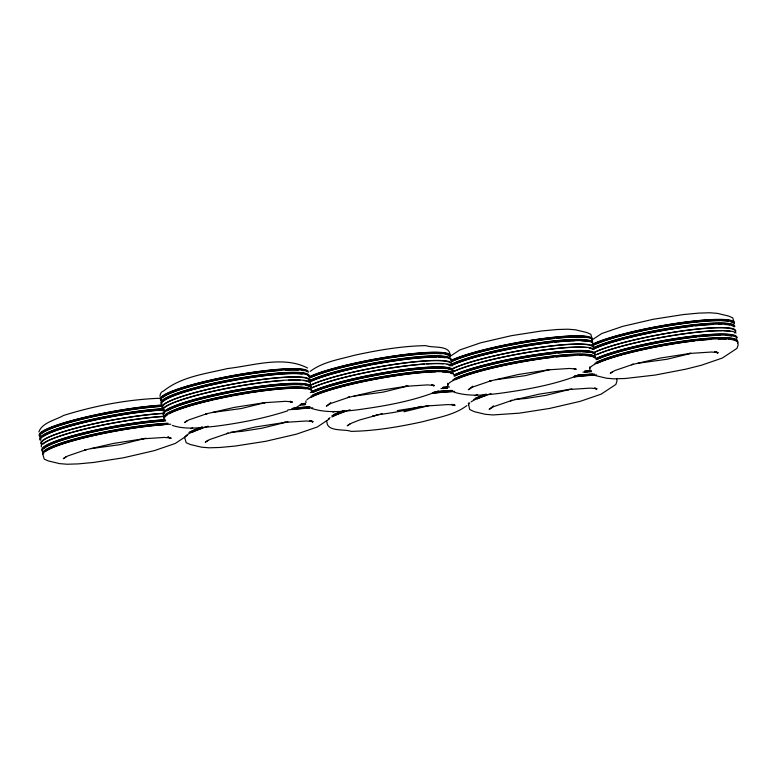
<?xml version="1.0" encoding="UTF-8"?>
<svg xmlns="http://www.w3.org/2000/svg" width="777" height="777" viewBox="0 0 777 777"><rect width="100%" height="100%" fill="white"/><g stroke="black" fill="none" stroke-linecap="round" stroke-linejoin="round"><path stroke-width="1.17" d="M38.889 431.876C42.211 422.465 55.866 420.007 63.529 415.462C94.969 405.633 127.729 399.427 160.664 398.222M330.74 402.612L326.389 406.167L330.788 403.467L349.436 397.066L347.62 397.552L376.495 390.918L406.74 386.198L405.244 386.344L427.457 384.897L434.207 385.45L432.08 384.887M472.698 386.179L468.346 389.733L472.746 387.033L491.394 380.643L489.578 381.128L518.444 374.485L548.698 369.765L547.193 369.91L569.405 368.463L576.155 369.017M493.502 405.837L489.16 409.392L493.56 406.692L512.198 400.301L510.392 400.786L539.257 394.143L569.512 389.423L568.006 389.578L590.219 388.121L596.969 388.675L594.842 388.121M66.074 456.701L63.296 458.692L67.696 455.992L86.344 449.592L84.528 450.077L113.393 443.444L143.648 438.723L142.152 438.869L164.355 437.422L171.105 437.975M187.218 420.61L184.44 422.601L188.84 419.901L207.478 413.5L205.672 413.986L234.537 407.352L264.792 402.632L263.286 402.777L285.499 401.32L292.249 401.884L290.122 401.32M208.032 440.268L205.254 442.259L209.654 439.559L228.292 433.168L226.476 433.653L255.351 427.01L285.606 422.29L284.1 422.435L306.313 420.988L313.063 421.542L309.868 420.707L312.859 422.008L309.761 420.6M310.13 371.406C322.863 361.82 339.248 359.479 354.244 355.312C377.826 350.174 401.787 346.018 425.971 345.629C431.925 348.203 449.621 344.852 450.068 354.798M349.98 423.844L347.202 425.825L351.602 423.125L359.46 420.027L382.177 413.762M466.87 405.594C454.137 415.18 437.752 417.521 422.756 421.688C399.174 426.826 375.213 430.982 351.029 431.371C345.075 428.797 327.379 432.148 326.932 422.202A75.252 9.955 -10.4 0 1 326.932 420.435M612.15 371.979L610.304 373.3L614.704 370.6L633.342 364.209L631.526 364.695L660.401 358.051L690.646 353.331L689.15 353.486L711.363 352.03L718.113 352.583L714.918 351.748L717.909 353.049L714.811 351.641M187.519 435.314L175.262 443.463L154.4 450.611L123.718 457.74L93.473 462.461L78.166 463.898L67.123 464.238L59.567 463.616L48.397 460.955L44.24 459.139L43.026 455.069A75.252 9.955 -10.4 0 1 86.568 437.101A75.252 9.955 -10.4 0 1 170.775 424.242M329.467 418.881L317.21 427.029L296.358 434.188L265.676 441.307L235.421 446.027L220.124 447.465L209.071 447.805L201.525 447.183L190.355 444.522L186.198 442.715L184.975 438.636A75.252 9.955 -10.4 0 1 208.168 426.185M450.262 356.235L459.79 349.971L480.642 342.812L511.324 335.693L541.579 330.973L556.876 329.535L567.929 329.195L575.475 329.817L586.645 332.478L590.802 334.285L592.025 338.364M592.22 339.802L601.738 333.537L622.6 326.389L653.282 319.26L683.527 314.539L698.834 313.102L709.877 312.762L717.433 313.384L728.603 316.045L732.76 317.861L733.974 321.931M296.406 407.371L301.33 404.351M438.354 390.938C412.266 401.379 384.285 406.148 356.565 409.935C341.627 411.713 326.272 413.102 311.723 408.488M580.312 374.504C554.224 384.945 526.243 389.714 498.513 393.502C483.585 395.279 468.22 396.668 453.681 392.055M145.998 438.189L120.066 444.638L90.987 448.64M266.045 402.428L241.21 408.547L212.121 412.538M287.607 410.839C263.898 418.531 239.306 423.222 214.607 426.369C200.592 427.651 186.004 429.943 172.329 425.417M287.956 421.756L262.024 428.205L241.705 431.39L230.594 432.274M408.003 385.994L383.158 392.113L354.079 396.115M428.807 405.652L403.972 411.771M549.951 369.561L525.116 375.68L496.027 379.681M571.862 388.888L545.93 395.347L525.611 398.523L514.5 399.407M690.811 353.467L667.064 359.246L637.985 363.248M397.3 410.577L427.554 405.856L426.058 406.012L448.261 404.555L455.011 405.108L452.884 404.545M372.552 415.841L374.893 415.773M595.629 375.631L606.565 378.224L614.121 378.846L625.174 378.506L655.244 375.048L685.848 369.162L701.408 365.229L722.26 358.071L737.004 348.358L738.15 344.852L737.538 341.326M170.046 437.694L167.919 437.14L170.911 438.442L167.803 437.033M573.96 368.609L575.951 369.483L573.892 368.541M594.774 388.277L596.765 389.141L594.696 388.209M432.012 385.042L434.003 385.916L431.934 384.974M451.825 404.273L454.817 405.575L452.748 404.642M290.054 401.476L292.045 402.35L289.986 401.408M307.527 367.997C283.265 355.448 253.147 365.734 227.418 368.56C205.672 373.834 181.653 376.495 163.626 390.977C161.13 391.657 160.043 393.939 160.013 396.348M616.588 378.496L617.006 380.944L615.86 384.45L601.116 394.162L580.264 401.32L549.582 408.44L519.327 413.16L492.977 414.947L485.431 414.316L474.261 411.655L469.697 409.518L468.881 405.769A75.252 9.955 -10.4 0 1 469.726 402.972M421.357 406.332A41.589 5.497 -10.4 0 1 375.961 414.869M41.88 443.686A74.32 9.829 -10.4 0 1 82.517 426.524A74.32 9.829 -10.4 0 1 164.326 413.403M43.269 443.949A74.32 9.829 -10.4 0 1 49.009 440.423M49.835 440.044A74.32 9.829 -10.4 0 1 164.879 416.423M40.967 443.861A75.252 9.955 -10.4 0 1 80.546 426.874A75.252 9.955 -10.4 0 1 162.325 413.364M40.336 440.413A75.252 9.955 -10.4 0 1 81.478 423.038A75.252 9.955 -10.4 0 1 164.316 409.751M45.396 451.592A74.32 9.829 -10.4 0 1 147.688 426.272M148.912 426.126A74.32 9.829 -10.4 0 1 163.792 424.766M42.346 451.398A75.252 9.955 -10.4 0 1 81.935 434.411A75.252 9.955 -10.4 0 1 163.704 420.901M42.822 453.991A75.252 9.955 -10.4 0 1 84.761 436.412A75.252 9.955 -10.4 0 1 168.094 423.271M41.055 439.16A74.32 9.829 -10.4 0 1 81.682 421.998A74.32 9.829 -10.4 0 1 163.5 408.887M42.706 436.946A74.32 9.829 -10.4 0 1 56.886 430.322M58.081 429.904A74.32 9.829 -10.4 0 1 72.164 425.611M73.203 425.32A74.32 9.829 -10.4 0 1 163.694 409.955M40.132 439.335A75.252 9.955 -10.4 0 1 81.284 421.96A75.252 9.955 -10.4 0 1 164.122 408.673M39.666 436.752A75.252 9.955 -10.4 0 1 79.244 419.765A75.252 9.955 -10.4 0 1 161.014 406.245M39.462 435.674A75.252 9.955 -10.4 0 1 79.04 418.686A75.252 9.955 -10.4 0 1 160.82 405.167M42.152 450.32A75.252 9.955 -10.4 0 1 81.731 433.333A75.252 9.955 -10.4 0 1 163.51 419.823M42.793 449.329A74.32 9.829 -10.4 0 1 86.587 432.284A74.32 9.829 -10.4 0 1 165.511 419.871M44.104 448.465A74.32 9.829 -10.4 0 1 58.897 441.317M60.101 440.899A74.32 9.829 -10.4 0 1 89.928 432.624M91.113 432.342A74.32 9.829 -10.4 0 1 165.715 420.949M41.521 446.872A75.252 9.955 -10.4 0 1 81.099 429.885A75.252 9.955 -10.4 0 1 162.879 416.375M41.414 433.819A74.32 9.829 -10.4 0 1 160.421 406.449M40.375 435.489A74.32 9.829 -10.4 0 1 81.012 418.337A74.32 9.829 -10.4 0 1 162.82 405.215M43.735 453.817A74.32 9.829 -10.4 0 1 85.159 436.46A74.32 9.829 -10.4 0 1 167.453 423.475M163.024 407.595A74.32 9.829 -10.4 0 1 235.887 383.605A74.32 9.829 -10.4 0 1 308.702 381.342M165.035 407.313A74.32 9.829 -10.4 0 1 267.327 381.983M268.551 381.847A74.32 9.829 -10.4 0 1 283.43 380.487M288.529 380.215A74.32 9.829 -10.4 0 1 300.136 380.225M303.36 380.526A74.32 9.829 -10.4 0 1 307.809 381.585M162.111 407.77A75.252 9.955 -10.4 0 1 239.102 382.906A75.252 9.955 -10.4 0 1 308.77 382.216M161.48 404.322A75.252 9.955 -10.4 0 1 228.788 381.225A75.252 9.955 -10.4 0 1 308.984 375.971M163.296 414.228A75.252 9.955 -10.4 0 1 237.072 389.937A75.252 9.955 -10.4 0 1 310.8 387.655M164.161 418.978A75.252 9.955 -10.4 0 1 237.937 394.677A75.252 9.955 -10.4 0 1 311.674 392.395M165.919 416.045A74.32 9.829 -10.4 0 1 167.298 414.947M169.221 413.762A74.32 9.829 -10.4 0 1 171.659 412.519M172.484 412.14A74.32 9.829 -10.4 0 1 212.927 399.922M214.044 399.66A74.32 9.829 -10.4 0 1 231.556 395.998M232.741 395.765A74.32 9.829 -10.4 0 1 249.466 392.861M250.631 392.676A74.32 9.829 -10.4 0 1 297.824 388.277M299.155 388.306A74.32 9.829 -10.4 0 1 305.788 388.85M163.491 415.306A75.252 9.955 -10.4 0 1 230.808 392.22A75.252 9.955 -10.4 0 1 311.004 386.965M163.966 417.9A75.252 9.955 -10.4 0 1 231.284 394.803A75.252 9.955 -10.4 0 1 311.48 389.549M162.189 403.069A74.32 9.829 -10.4 0 1 228.671 380.264A74.32 9.829 -10.4 0 1 307.877 375.068M163.228 401.388A74.32 9.829 -10.4 0 1 192.113 389.85M193.298 389.52A74.32 9.829 -10.4 0 1 302.166 374.067M161.276 403.244A75.252 9.955 -10.4 0 1 235.052 378.953A75.252 9.955 -10.4 0 1 308.79 376.66M160.8 400.65A75.252 9.955 -10.4 0 1 228.117 377.564A75.252 9.955 -10.4 0 1 308.314 372.309M160.606 399.582A75.252 9.955 -10.4 0 1 227.923 376.486A75.252 9.955 -10.4 0 1 308.119 371.231M163.937 413.238A74.32 9.829 -10.4 0 1 233.867 390.656A74.32 9.829 -10.4 0 1 309.887 386.062M167.521 410.703A74.32 9.829 -10.4 0 1 267.084 386.635M268.162 386.509A74.32 9.829 -10.4 0 1 283.207 385.081M284.256 385.013A74.32 9.829 -10.4 0 1 302.107 384.838M305.963 385.343A74.32 9.829 -10.4 0 1 309.518 386.596M162.665 410.78A75.252 9.955 -10.4 0 1 236.441 386.49A75.252 9.955 -10.4 0 1 310.169 384.207M162.558 397.727A74.32 9.829 -10.4 0 1 167.016 394.823M168.298 394.201A74.32 9.829 -10.4 0 1 265.472 371.862M266.696 371.717A74.32 9.829 -10.4 0 1 281.565 370.357M285.431 370.143A74.32 9.829 -10.4 0 1 298.281 370.095M301.495 370.396A74.32 9.829 -10.4 0 1 303.273 370.687M161.519 399.397A74.32 9.829 -10.4 0 1 228.001 376.602A74.32 9.829 -10.4 0 1 307.206 371.406M164.879 417.715A74.32 9.829 -10.4 0 1 231.361 394.92A74.32 9.829 -10.4 0 1 310.567 389.724M287.84 409.916A75.252 9.955 -10.4 0 1 312.723 407.808M192.473 432.177A74.32 9.829 -10.4 0 1 202.729 428.127M292.084 409.557A74.32 9.829 -10.4 0 1 304.691 408.411M307.051 408.255A74.32 9.829 -10.4 0 1 309.605 408.119M190.967 428.613A75.252 9.955 -10.4 0 1 192.686 427.826M300.165 404.885A75.252 9.955 -10.4 0 1 305.662 404.467M188.976 432.459A75.252 9.955 -10.4 0 1 201.826 427.097M293.531 408.158A75.252 9.955 -10.4 0 1 310.042 406.837M301.107 403.719A75.252 9.955 -10.4 0 1 305.458 403.389M301.67 403.826A74.32 9.829 -10.4 0 1 304.875 403.593M189.831 432.342A74.32 9.829 -10.4 0 1 202.535 427.049M291.89 408.479A74.32 9.829 -10.4 0 1 309.401 407.041M301.874 404.904A74.32 9.829 -10.4 0 1 305.07 404.671M311.558 384.877A74.32 9.829 -10.4 0 1 390.53 365.035A74.32 9.829 -10.4 0 1 450.66 363.17M312.111 387.898A74.32 9.829 -10.4 0 1 391.084 368.055M392.249 367.871A74.32 9.829 -10.4 0 1 408.207 365.685M409.285 365.559A74.32 9.829 -10.4 0 1 424.329 364.122M426.69 363.976A74.32 9.829 -10.4 0 1 443.23 363.879M447.086 364.384A74.32 9.829 -10.4 0 1 450.641 365.637M310.722 384.974A75.252 9.955 -10.4 0 1 400.097 363.5A75.252 9.955 -10.4 0 1 450.728 365.782M310.091 381.526A75.252 9.955 -10.4 0 1 390.054 361.431A75.252 9.955 -10.4 0 1 450.942 359.537M311.907 391.443A75.252 9.955 -10.4 0 1 398.183 370.396A75.252 9.955 -10.4 0 1 452.758 371.221M306.119 402.544A75.252 9.955 -10.4 0 1 306.119 400.777M306.964 399.747A75.252 9.955 -10.4 0 1 383.119 377.68A75.252 9.955 -10.4 0 1 453.632 374.193M311.179 397.329A74.32 9.829 -10.4 0 1 435.528 371.862M442.375 371.921A74.32 9.829 -10.4 0 1 448.591 372.572M450.068 372.921A74.32 9.829 -10.4 0 1 452.146 373.824M312.111 392.521A75.252 9.955 -10.4 0 1 392.074 372.426A75.252 9.955 -10.4 0 1 452.962 370.532M312.577 395.104A75.252 9.955 -10.4 0 1 392.54 375.009A75.252 9.955 -10.4 0 1 453.428 373.115M308.284 381.594A74.32 9.829 -10.4 0 1 386.548 361.004A74.32 9.829 -10.4 0 1 449.825 358.644M311.752 381.051A74.32 9.829 -10.4 0 1 352.185 368.832M353.302 368.57A74.32 9.829 -10.4 0 1 370.823 364.908M372.008 364.685A74.32 9.829 -10.4 0 1 436.082 357.177M438.413 357.216A74.32 9.829 -10.4 0 1 445.046 357.76M309.897 380.448A75.252 9.955 -10.4 0 1 396.173 359.411A75.252 9.955 -10.4 0 1 450.738 360.227M309.421 377.865A75.252 9.955 -10.4 0 1 389.384 357.77A75.252 9.955 -10.4 0 1 450.272 355.876M310.305 392.589A74.32 9.829 -10.4 0 1 388.568 371.998A74.32 9.829 -10.4 0 1 451.845 369.629M312.937 392.424A74.32 9.829 -10.4 0 1 323.193 388.374M324.145 388.053A74.32 9.829 -10.4 0 1 446.144 368.619M447.911 368.91A74.32 9.829 -10.4 0 1 451.476 370.163M311.276 387.995A75.252 9.955 -10.4 0 1 391.239 367.9A75.252 9.955 -10.4 0 1 452.127 366.006M310.246 377.768A74.32 9.829 -10.4 0 1 389.219 357.925M390.384 357.741A74.32 9.829 -10.4 0 1 406.342 355.555M407.42 355.429A74.32 9.829 -10.4 0 1 422.474 354.001M423.523 353.923A74.32 9.829 -10.4 0 1 441.375 353.749M445.221 354.254A74.32 9.829 -10.4 0 1 449.349 356.051M310.052 376.69A74.32 9.829 -10.4 0 1 389.024 356.847A74.32 9.829 -10.4 0 1 449.155 354.972M309.217 376.787A75.252 9.955 -10.4 0 1 395.493 355.749A75.252 9.955 -10.4 0 1 450.068 356.565M310.975 396.251A74.32 9.829 -10.4 0 1 389.238 375.66A74.32 9.829 -10.4 0 1 452.515 373.29M328.399 418.861A75.252 9.955 -10.4 0 1 330.079 417.705M333.595 415.841A75.252 9.955 -10.4 0 1 350.126 409.751M431.983 393.22A75.252 9.955 -10.4 0 1 454.681 391.375M331.983 416.987A74.32 9.829 -10.4 0 1 344.677 411.693M432.818 393.259A74.32 9.829 -10.4 0 1 452.797 391.627M332.915 412.179A75.252 9.955 -10.4 0 1 334.634 411.402M440.967 388.558A75.252 9.955 -10.4 0 1 447.61 388.034M333.391 414.763A75.252 9.955 -10.4 0 1 343.784 410.664M435.479 391.725A75.252 9.955 -10.4 0 1 452 390.404M443.055 387.286A75.252 9.955 -10.4 0 1 447.416 386.956M442.521 387.48A74.32 9.829 -10.4 0 1 449.417 387.004M331.789 415.909A74.32 9.829 -10.4 0 1 344.483 410.615M433.838 392.045A74.32 9.829 -10.4 0 1 452.593 390.549M442.725 388.558A74.32 9.829 -10.4 0 1 447.018 388.238M453.506 368.444A74.32 9.829 -10.4 0 1 532.478 348.601A74.32 9.829 -10.4 0 1 592.608 346.736M454.059 371.464A74.32 9.829 -10.4 0 1 477.204 363.451M478.399 363.121A74.32 9.829 -10.4 0 1 586.266 347.542M589.034 347.95A74.32 9.829 -10.4 0 1 592.598 349.203M452.68 368.541A75.252 9.955 -10.4 0 1 542.045 347.066A75.252 9.955 -10.4 0 1 592.676 349.349M452.039 365.093A75.252 9.955 -10.4 0 1 538.315 344.056A75.252 9.955 -10.4 0 1 592.89 344.871M453.865 375.009A75.252 9.955 -10.4 0 1 540.141 353.962A75.252 9.955 -10.4 0 1 594.706 354.788M448.076 386.111A75.252 9.955 -10.4 0 1 448.921 383.314M449.543 382.77A75.252 9.955 -10.4 0 1 526.67 360.965A75.252 9.955 -10.4 0 1 595.58 357.76M455.565 379.652A74.32 9.829 -10.4 0 1 495.648 367.327M496.833 367.055A74.32 9.829 -10.4 0 1 514.287 363.354M515.472 363.131A74.32 9.829 -10.4 0 1 552.738 357.313M556.39 356.905A74.32 9.829 -10.4 0 1 573.941 355.536M579.681 355.4A74.32 9.829 -10.4 0 1 581.73 355.41M585.547 355.555A74.32 9.829 -10.4 0 1 590.539 356.138M592.025 356.488A74.32 9.829 -10.4 0 1 594.667 357.935M454.059 376.087A75.252 9.955 -10.4 0 1 534.022 355.992A75.252 9.955 -10.4 0 1 594.91 354.098M447.873 385.033A75.252 9.955 -10.4 0 1 447.882 383.265M454.535 378.671A75.252 9.955 -10.4 0 1 534.498 358.576A75.252 9.955 -10.4 0 1 595.386 356.682M449.213 365.763A74.32 9.829 -10.4 0 1 526.913 344.833A74.32 9.829 -10.4 0 1 591.783 342.21M452.874 364.996A74.32 9.829 -10.4 0 1 552.486 342.375M554.895 342.123A74.32 9.829 -10.4 0 1 574.795 340.773M581.643 340.831A74.32 9.829 -10.4 0 1 587.849 341.482M449.378 365.277A75.252 9.955 -10.4 0 1 528.622 344.425A75.252 9.955 -10.4 0 1 592.696 342.035M451.369 361.431A75.252 9.955 -10.4 0 1 537.645 340.394A75.252 9.955 -10.4 0 1 592.22 341.21M454.691 374.912A74.32 9.829 -10.4 0 1 533.663 355.07A74.32 9.829 -10.4 0 1 593.803 353.195M454.895 375.99A74.32 9.829 -10.4 0 1 555.72 353.244M558.109 352.991A74.32 9.829 -10.4 0 1 581.06 351.748M582.391 351.777A74.32 9.829 -10.4 0 1 589.024 352.321M453.234 371.561A75.252 9.955 -10.4 0 1 533.197 351.466A75.252 9.955 -10.4 0 1 594.084 349.572M452.204 361.334A74.32 9.829 -10.4 0 1 475.349 353.321M476.534 352.991A74.32 9.829 -10.4 0 1 554.224 338.461M556.594 338.218A74.32 9.829 -10.4 0 1 585.402 337.539M452.01 360.256A74.32 9.829 -10.4 0 1 530.973 340.413A74.32 9.829 -10.4 0 1 591.112 338.539M451.175 360.353A75.252 9.955 -10.4 0 1 537.451 339.316A75.252 9.955 -10.4 0 1 592.016 340.132M452.933 379.817A74.32 9.829 -10.4 0 1 531.196 359.227A74.32 9.829 -10.4 0 1 594.473 356.866M471.124 401.864A75.252 9.955 -10.4 0 1 490.996 393.657M573.941 376.787A75.252 9.955 -10.4 0 1 596.629 374.941M477.204 398.931A74.32 9.829 -10.4 0 1 486.635 395.27M574.776 376.826A74.32 9.829 -10.4 0 1 594.745 375.194M474.873 395.746A75.252 9.955 -10.4 0 1 477.525 394.561M582.925 372.125A75.252 9.955 -10.4 0 1 589.568 371.6M468.686 404.691A75.252 9.955 -10.4 0 1 468.686 402.923M475.349 398.329A75.252 9.955 -10.4 0 1 485.732 394.23M577.437 375.301A75.252 9.955 -10.4 0 1 592.666 374.038M586.13 370.765A75.252 9.955 -10.4 0 1 589.364 370.532M584.479 371.047A74.32 9.829 -10.4 0 1 591.375 370.571M473.747 399.475A74.32 9.829 -10.4 0 1 486.441 394.192M574.572 375.757A74.32 9.829 -10.4 0 1 594.551 374.116M584.673 372.125A74.32 9.829 -10.4 0 1 587.927 371.882M588.976 371.804A74.32 9.829 -10.4 0 1 591.569 371.649M593.026 353.253A74.32 9.829 -10.4 0 1 671.289 332.673A74.32 9.829 -10.4 0 1 734.566 330.303M596.843 354.652A74.32 9.829 -10.4 0 1 606.274 350.981M607.226 350.66A74.32 9.829 -10.4 0 1 637.286 342.434M638.403 342.171A74.32 9.829 -10.4 0 1 655.914 338.51M657.099 338.286A74.32 9.829 -10.4 0 1 673.814 335.373M674.99 335.188A74.32 9.829 -10.4 0 1 722.183 330.788M723.513 330.817A74.32 9.829 -10.4 0 1 730.147 331.361M594.628 352.107A75.252 9.955 -10.4 0 1 684.003 330.633A75.252 9.955 -10.4 0 1 734.634 332.915M593.997 348.659A75.252 9.955 -10.4 0 1 673.96 328.564A75.252 9.955 -10.4 0 1 734.848 326.68M595.813 358.576A75.252 9.955 -10.4 0 1 682.089 337.539A75.252 9.955 -10.4 0 1 736.664 338.354M590.025 369.677A75.252 9.955 -10.4 0 1 663.801 345.386A75.252 9.955 -10.4 0 1 737.528 343.094M597.523 363.218A74.32 9.829 -10.4 0 1 606.575 359.586M607.779 359.168A74.32 9.829 -10.4 0 1 621.853 354.875M622.892 354.594A74.32 9.829 -10.4 0 1 694.696 340.88M697.134 340.598A74.32 9.829 -10.4 0 1 710.79 339.374M718.288 339.025A74.32 9.829 -10.4 0 1 726.291 339.054M728.641 339.199A74.32 9.829 -10.4 0 1 736.625 341.511M596.017 359.654A75.252 9.955 -10.4 0 1 675.98 339.559A75.252 9.955 -10.4 0 1 736.868 337.665M589.83 368.599A75.252 9.955 -10.4 0 1 589.83 366.831M596.493 362.237A75.252 9.955 -10.4 0 1 676.456 342.142A75.252 9.955 -10.4 0 1 737.334 340.248M592.191 348.727A74.32 9.829 -10.4 0 1 670.454 328.147A74.32 9.829 -10.4 0 1 733.731 325.777M594.832 348.562A74.32 9.829 -10.4 0 1 634.906 336.237M636.091 335.965A74.32 9.829 -10.4 0 1 692.006 326.223M695.648 325.816A74.32 9.829 -10.4 0 1 713.199 324.446M718.939 324.31A74.32 9.829 -10.4 0 1 720.998 324.32M724.805 324.465A74.32 9.829 -10.4 0 1 729.807 325.048M731.283 325.398A74.32 9.829 -10.4 0 1 733.935 326.855M593.803 347.581A75.252 9.955 -10.4 0 1 673.766 327.486A75.252 9.955 -10.4 0 1 734.653 325.602M593.327 344.998A75.252 9.955 -10.4 0 1 673.29 324.903A75.252 9.955 -10.4 0 1 734.178 323.009M596.649 358.479A74.32 9.829 -10.4 0 1 675.621 338.636A74.32 9.829 -10.4 0 1 735.751 336.762M596.843 359.557A74.32 9.829 -10.4 0 1 696.464 336.936M698.873 336.684A74.32 9.829 -10.4 0 1 719.881 335.314M725.611 335.392A74.32 9.829 -10.4 0 1 731.817 336.043M595.182 355.128A75.252 9.955 -10.4 0 1 675.145 335.033A75.252 9.955 -10.4 0 1 736.033 333.139M594.152 344.901A74.32 9.829 -10.4 0 1 635.421 332.303M636.538 332.041A74.32 9.829 -10.4 0 1 720.318 320.658M721.648 320.687A74.32 9.829 -10.4 0 1 728.282 321.231M730.613 321.736A74.32 9.829 -10.4 0 1 732.692 322.64M591.52 345.066A74.32 9.829 -10.4 0 1 669.784 324.475A74.32 9.829 -10.4 0 1 733.061 322.115M593.123 343.92A75.252 9.955 -10.4 0 1 679.399 322.882A75.252 9.955 -10.4 0 1 733.974 323.698M594.881 363.383A74.32 9.829 -10.4 0 1 673.144 342.793A74.32 9.829 -10.4 0 1 736.421 340.433"/></g></svg>
